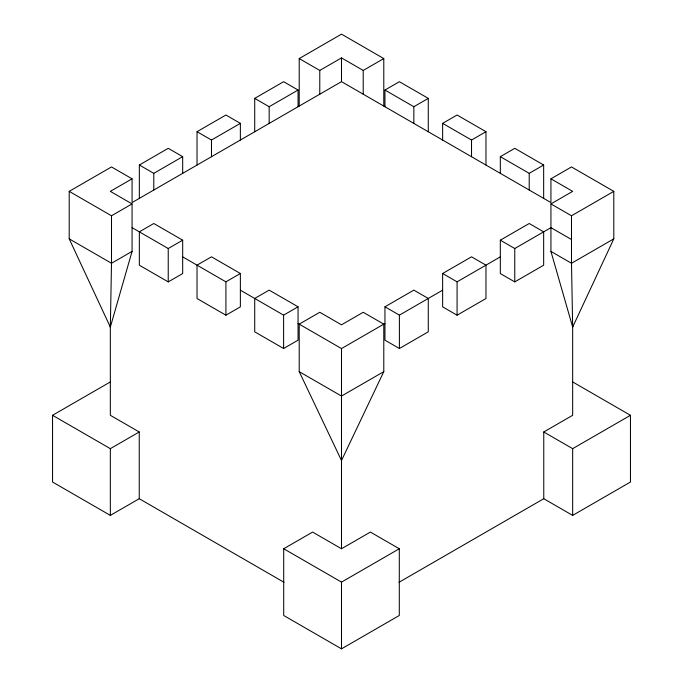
<?xml version="1.0" encoding="UTF-8"?>
<svg xmlns="http://www.w3.org/2000/svg" width="683" height="683" viewBox="0 0 683 683"><rect width="100%" height="100%" fill="white"/><g stroke="black" fill="none" stroke-linecap="round" stroke-linejoin="round"><path stroke-width="1.02" d="M110.339 327.08L111.5 263.271L111.5 215.777L69.205 191.36L69.205 238.854L110.339 327.08L132.067 251.395L132.067 203.901L110.339 191.36L132.067 178.818L132.067 202.569L341.5 81.653L550.933 202.569L550.933 178.818L571.5 166.942L613.795 191.36L613.795 238.854L572.661 327.08L550.933 251.395L550.933 203.901L572.661 191.36L550.933 178.818M383.786 371.646L341.5 460.538L299.214 371.646L299.214 324.152L319.781 312.276L341.5 324.818L363.219 312.276L383.786 324.152L383.786 371.646L341.5 396.063L299.214 371.646M69.205 191.36L111.5 166.942L132.067 178.818M299.214 106.061L299.214 58.567L341.5 34.15L383.786 58.567L383.786 106.061M139.341 198.369L139.341 165.004L168.231 148.322L182.677 156.663L182.677 173.345M197.028 165.064L197.028 131.699L225.919 115.017L240.365 123.358L240.365 140.041M254.716 131.751L254.716 98.386L283.607 81.704L298.053 90.045L298.053 106.727M299.214 58.567L319.781 70.443L341.5 57.901L363.219 70.443L383.786 58.567M139.341 165.004L153.786 173.345L182.677 156.663M197.028 131.699L211.474 140.041L240.365 123.358M254.716 98.386L269.162 106.727L298.053 90.045M111.5 215.777L132.067 203.901M384.947 106.727L384.947 90.045L399.393 81.704L428.284 98.386L428.284 131.751M132.067 251.395L111.5 263.271L69.205 238.854M132.067 227.652L168.231 248.527L182.677 240.185L182.677 273.55L168.231 281.891L139.341 265.209L139.341 231.844L153.786 223.503L182.677 240.185M384.947 90.045L413.838 106.727L428.284 98.386M442.635 140.041L442.635 123.358L457.081 115.017L485.972 131.699L485.972 165.064M182.677 256.868L225.919 281.84L240.365 273.499L240.365 306.863L225.919 315.204L197.028 298.522L197.028 265.158L211.474 256.817L240.365 273.499M442.635 123.358L471.526 140.041L485.972 131.699M500.323 173.345L500.323 156.663L514.769 148.322L543.659 165.004L543.659 198.369M284.017 582.3L139.238 498.71L110.339 515.392L52.548 482.027L52.548 415.298L110.339 381.934M240.365 290.181L283.607 315.145L298.053 306.804L298.053 340.168L283.607 348.509L254.716 331.827L254.716 298.462L269.162 290.121L298.053 306.804M500.323 156.663L529.214 173.345L543.659 165.004M52.548 415.298L110.339 448.663L139.238 431.98L139.238 498.71M384.947 306.804L413.838 290.121L428.284 298.462L428.284 331.827L399.393 348.509L384.947 340.168L384.947 306.804L399.393 315.145L442.635 290.181M442.635 273.499L471.526 256.817L485.972 265.158L485.972 298.522L457.081 315.204L442.635 306.863L442.635 273.499L457.081 281.84L500.323 256.868M500.323 240.185L529.214 223.503L543.659 231.844L543.659 265.209L514.769 281.891L500.323 273.55L500.323 240.185L514.769 248.527L550.933 227.652L571.5 239.52M298.053 323.486L341.5 348.569L384.947 323.486M550.933 203.901L571.5 215.777L613.795 191.36M613.795 238.854L571.5 263.271L550.933 251.395M283.71 548.756L312.609 532.074L341.5 548.756L370.391 532.074L399.29 548.756L399.29 615.485L341.5 648.85L283.71 615.485L283.71 548.756L341.5 582.121L399.29 548.756M398.983 582.3L543.762 498.71L543.762 431.98L572.661 415.298L572.661 324.954M543.762 431.98L572.661 448.663L630.452 415.298L630.452 482.027L572.661 515.392L543.762 498.71M572.661 381.934L630.452 415.298M139.238 431.98L110.339 415.298L110.339 324.954M572.661 327.08L571.5 263.271L571.5 215.777M572.661 448.663L572.661 515.392M529.214 173.345L529.214 190.028M514.769 248.527L514.769 281.891M471.526 140.041L471.526 156.723M457.081 281.84L457.081 315.204M413.838 106.727L413.838 123.41M399.393 315.145L399.393 348.509M363.219 70.443L363.219 94.194M341.5 57.901L341.5 81.653M341.5 348.569L341.5 548.756M341.5 582.121L341.5 648.85M319.781 70.443L319.781 94.194M283.607 315.145L283.607 348.509M269.162 106.727L269.162 123.41M225.919 281.84L225.919 315.204M211.474 140.041L211.474 156.723M168.231 248.527L168.231 281.891M153.786 173.345L153.786 190.028M110.339 448.663L110.339 515.392"/></g></svg>
